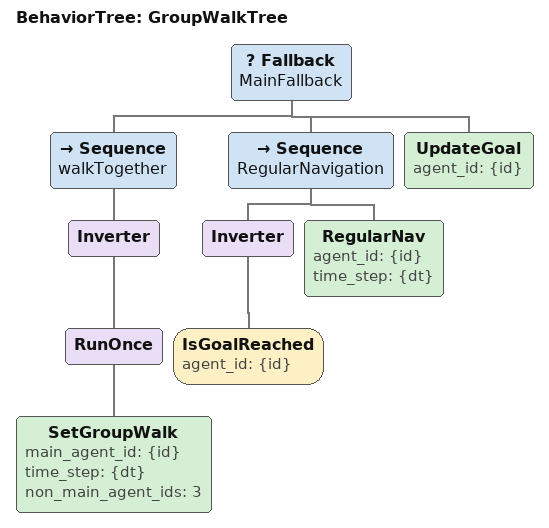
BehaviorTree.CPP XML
<?xml version="1.0" encoding="UTF-8"?>
<root main_tree_to_execute="GroupWalkTree" BTCPP_format="4">

<BehaviorTree ID="GroupWalkTree">
    <Fallback name="MainFallback">
      <Sequence name="walkTogether">

        <Inverter>
          <RunOnce>
            <SetGroupWalk main_agent_id="{id}" time_step="{dt}" non_main_agent_ids="3"/>
          </RunOnce>
        </Inverter>

      </Sequence>

      <Sequence name="RegularNavigation">
        <Inverter>
          <IsGoalReached agent_id="{id}"/>
        </Inverter>
        <RegularNav agent_id="{id}" time_step="{dt}"/>
      </Sequence>
      <UpdateGoal agent_id="{id}"/>
    </Fallback>
  </BehaviorTree>
</root>
